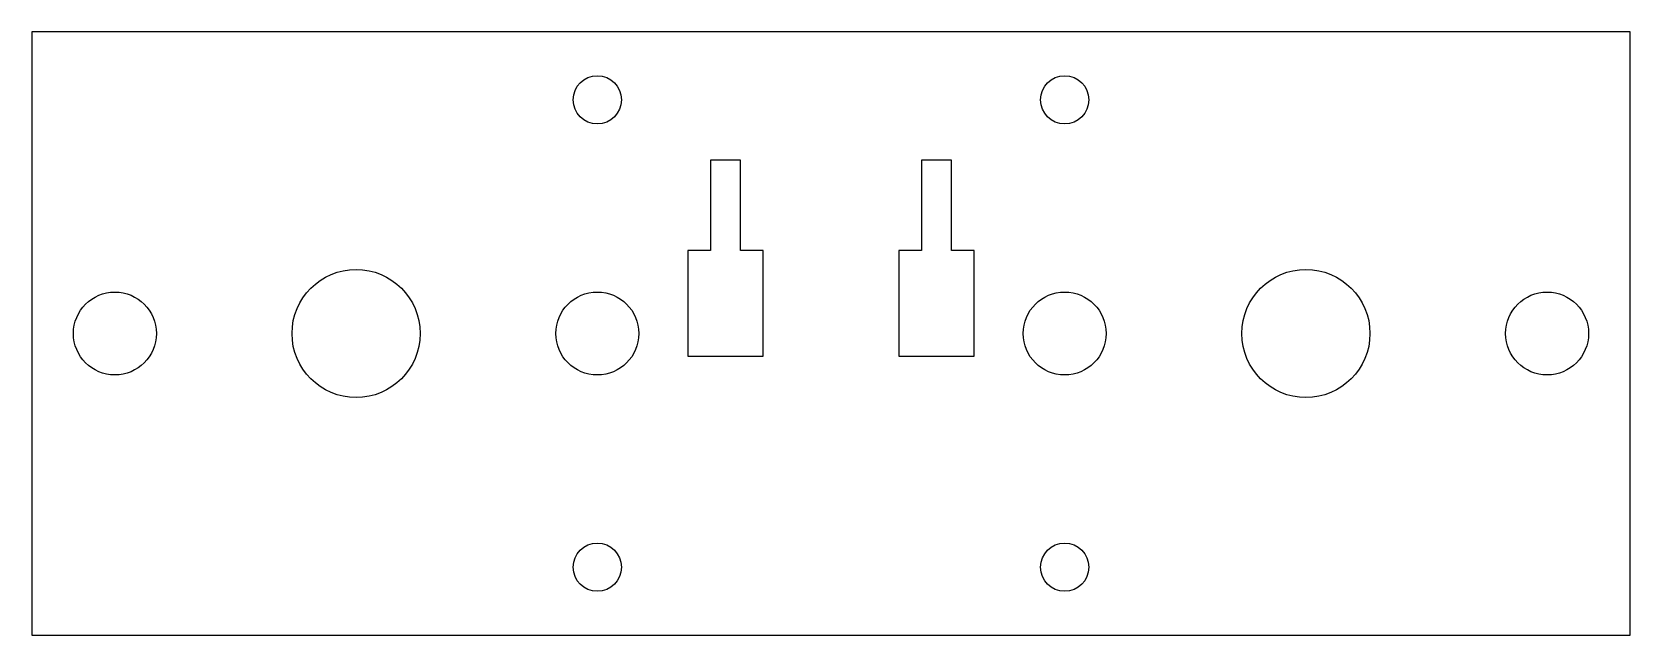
# Model space of a CAD drawing. Header units: millimetres. Extents: x -53 to 53, y -20 to 20.
import ezdxf

# ---------------------------------------------------------------- set-up
doc = ezdxf.new("R2010")
doc.units = ezdxf.units.MM

msp = doc.modelspace()

# ---------------------------------------------------------------- linework, layer by layer
at = {"color": 7, "linetype": 'Continuous', "lineweight": 25}
for p, q in [((-53, 20), (-53, -20)), ((53, 20), (-53, 20)), ((53, -20), (53, 20)), ((-6, 11.5), (-8, 11.5)), ((-8, 11.5), (-8, 5.5)), ((-6, 5.5), (-6, 11.5)), ((6, 11.5), (6, 5.5)), ((8, 11.5), (6, 11.5)), ((8, 5.5), (8, 11.5)), ((-8, 5.5), (-9.5, 5.5)), ((-9.5, 5.5), (-9.5, -1.5)), ((-4.5, 5.5), (-6, 5.5)), ((-4.5, -1.5), (-4.5, 5.5)), ((6, 5.5), (4.5, 5.5)), ((4.5, 5.5), (4.5, -1.5)), ((9.5, 5.5), (8, 5.5)), ((9.5, -1.5), (9.5, 5.5)), ((-9.5, -1.5), (-4.5, -1.5)), ((4.5, -1.5), (9.5, -1.5)), ((-53, -20), (53, -20))]:
    msp.add_line(p, q, dxfattribs=at)
for centre, radius in [((-15.5, 15.5), 1.6), ((15.5, 15.5), 1.6), ((-31.5, 0), 4.25), ((31.5, 0), 4.25), ((-47.5, 0), 2.75), ((-15.5, 0), 2.75), ((15.5, 0), 2.75), ((47.5, 0), 2.75), ((-15.5, -15.5), 1.6), ((15.5, -15.5), 1.6)]:
    msp.add_circle(centre, radius, dxfattribs=at)

doc.saveas('drawing.dxf')
